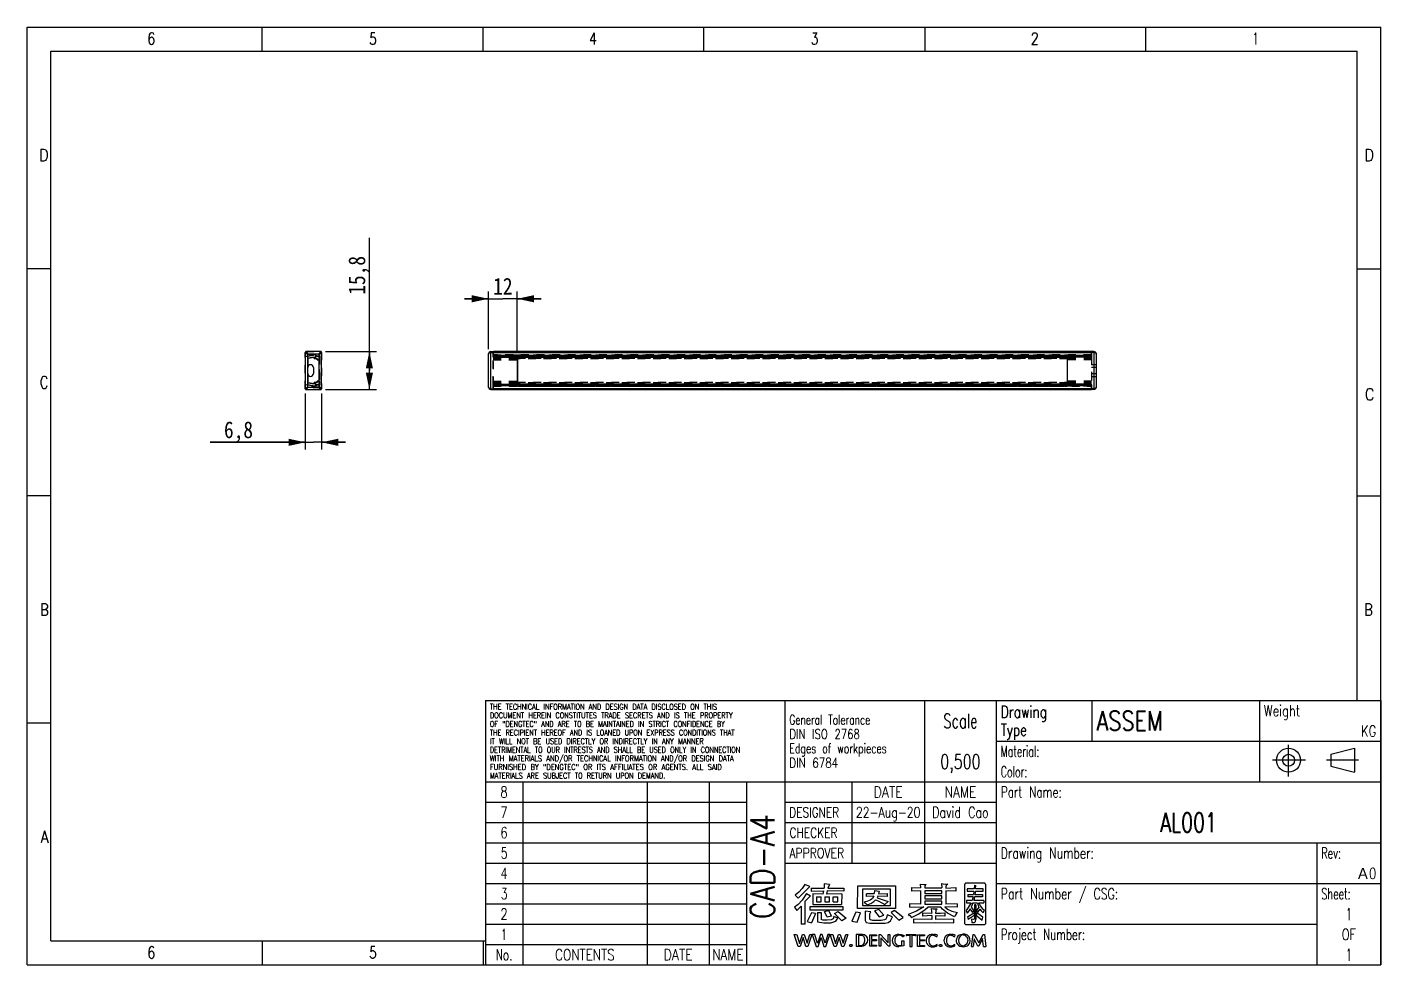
# Model space of a CAD drawing. Extents: x 14 to 580, y 14 to 406.
import ezdxf
from ezdxf.enums import TextEntityAlignment as Align

# ---------------------------------------------------------------- set-up
doc = ezdxf.new("R2010")
doc.units = 0
doc.header["$LTSCALE"] = 32.67
doc.linetypes.add('HIDDEN', pattern=[0.2, 0.1, -0.1])
doc.layers.get('0').update_dxf_attribs({"linetype": 'CONTINUOUS'})
for name, color, linetype in [('AL0014', 7, 'CONTINUOUS'), ('AL0019', 7, 'CONTINUOUS'), ('AL001_BASE2', 7, 'CONTINUOUS'), ('AL001_BASE3', 7, 'CONTINUOUS'), ('AL001_DIFFUSE2', 7, 'CONTINUOUS'), ('AL001_DIFFUSE3', 7, 'CONTINUOUS'), ('AL001_ENDCAP_02', 7, 'CONTINUOUS'), ('AL001_ENDCAP_03', 7, 'CONTINUOUS'), ('AL001_ENDCAP_12', 7, 'CONTINUOUS'), ('AL001_ENDCAP_13', 7, 'CONTINUOUS')]:
    doc.layers.add(name, color=color, linetype=linetype)
doc.styles.get("Standard").update_dxf_attribs({"font": 'SIMHEI.SHX', "width": 0.85})
doc.styles.add('TEXTSTYLE_2', font='TXT.TTF')
doc.styles.add('TEXTSTYLE_3', font='TXT.TTF')
doc.styles.add('TEXTSTYLE_4', font='TXT.TTF')
doc.styles.add('TEXTSTYLE_5', font='TXT.TTF')
doc.styles.add('TEXTSTYLE_6', font='TXT.TTF')
doc.styles.add('TEXTSTYLE_8', font='gdt', dxfattribs={"width": 0.55})
doc.dimstyles.get("Standard").update_dxf_attribs({"dimtxt": 2.5, "dimasz": 2.5, "dimexe": 1.25, "dimexo": 0.625, "dimtad": 1, "dimcen": 2.5, "dimazin": 3, "dimtfac": 1, "dimtmove": 0, "dimatfit": 3})

# ---------------------------------------------------------------- blocks, each defined once
blk = doc.blocks.new('SYMBOL_283_BL0', base_point=(374.78, 34.86))
at = {"layer": 'AL0019', "color": 7}
for p, q in [((336.31, 41.86), (341.3, 46.84)), ((338.1, 45.94), (336.66, 44.38)), ((339.1, 47.61), (338.1, 45.94)), ((341.3, 46.84), (339.1, 47.61)), ((341.74, 46.12), (341.74, 44.85)), ((341.74, 46.12), (347.17, 46.03)), ((347.18, 47.9), (347.17, 46.03)), ((349.45, 47.59), (347.18, 47.9)), ((349.45, 47.59), (348.82, 46.03)), ((348.82, 46.03), (355.48, 46.08)), ((355.48, 46.08), (355.48, 44.86)), ((361.23, 37.51), (361.28, 46.99)), ((361.28, 46.99), (377.01, 47.02)), ((363.25, 45.72), (363.25, 38.77)), ((374.99, 45.72), (363.25, 45.72)), ((374.99, 38.77), (374.99, 45.72)), ((377.01, 47.02), (377.01, 37.51)), ((383.7, 46.32), (387.54, 46.15)), ((383.7, 46.32), (383.7, 44.83)), ((387.31, 47.76), (387.54, 46.15)), ((387.31, 47.76), (388.91, 47.61)), ((388.91, 47.61), (389.85, 47.6)), ((389.3, 46.78), (389.29, 46.15)), ((389.29, 46.15), (396.42, 46.15)), ((389.43, 47.18), (389.3, 46.78)), ((389.85, 47.6), (389.43, 47.18)), ((396.28, 47.96), (396.42, 46.15)), ((396.28, 47.96), (396.98, 47.88)), ((396.98, 47.88), (398.08, 47.8)), ((398.08, 47.8), (398.94, 47.79)), ((398.27, 47.21), (398.13, 46.82)), ((398.13, 46.82), (398.13, 46.14)), ((398.13, 46.14), (402.28, 46.31)), ((398.94, 47.79), (398.27, 47.21)), ((402.28, 46.31), (402.28, 44.82)), ((405.9, 47.37), (405.9, 31.66)), ((414.04, 48.16), (406.7, 48.16)), ((409.97, 45.82), (407.08, 45.82)), ((407.08, 45.82), (407.08, 44.8)), ((410.08, 47.31), (409.97, 45.82)), ((410.08, 47.31), (410.67, 47.13)), ((410.56, 45.82), (410.67, 47.13)), ((413.66, 45.82), (410.56, 45.82)), ((413.66, 44.8), (413.66, 45.82)), ((414.83, 31.66), (414.83, 47.37)), ((336.66, 44.38), (335.05, 43.09)), ((335.05, 43.09), (336.31, 41.86)), ((337.99, 41.01), (336.32, 39.31)), ((339.82, 43.9), (337.99, 41.01)), ((339.33, 40.59), (341.52, 42.91)), ((339.33, 31.06), (339.33, 40.59)), ((339.82, 43.9), (341.52, 42.91)), ((341.75, 44.85), (347, 44.96)), ((342.45, 43.66), (342.43, 39.24)), ((346.68, 43.55), (342.45, 43.66)), ((344.01, 42.51), (344.01, 40.37)), ((344.03, 42.51), (346.02, 42.51)), ((344.03, 40.37), (346.02, 40.37)), ((346.02, 40.37), (346.02, 42.51)), ((347, 44.97), (346.68, 43.55)), ((347.46, 42.51), (347.46, 40.37)), ((347.46, 42.51), (349.44, 42.51)), ((347.46, 40.37), (349.44, 40.37)), ((348.49, 44.95), (348.16, 43.54)), ((354.56, 43.65), (348.16, 43.54)), ((355.48, 44.86), (348.49, 44.95)), ((349.44, 40.37), (349.44, 42.51)), ((350.92, 42.51), (350.92, 40.37)), ((350.95, 42.51), (352.93, 42.51)), ((350.95, 40.37), (352.93, 40.37)), ((352.93, 40.37), (352.93, 42.51)), ((354.56, 43.65), (354.54, 39.24)), ((365.13, 40.5), (363.92, 40.21)), ((363.92, 40.21), (364.7, 39.62)), ((364.74, 43.64), (364.74, 42.62)), ((368.01, 42.72), (364.88, 42.59)), ((364.9, 43.83), (368.17, 43.81)), ((366.52, 41.04), (365.13, 40.5)), ((365.2, 39.07), (366.76, 39.68)), ((367.44, 41.77), (366.52, 41.04)), ((366.76, 39.68), (368.05, 40.46)), ((368.01, 42.72), (367.44, 41.77)), ((368.05, 40.46), (368.76, 41.14)), ((368.26, 45.12), (368.17, 43.81)), ((368.26, 45.12), (370.24, 44.84)), ((368.76, 41.14), (369.77, 40.72)), ((369.64, 42.72), (369.37, 42.06)), ((369.37, 42.06), (373.94, 40.46)), ((373.57, 42.59), (369.64, 42.72)), ((369.77, 40.72), (371.35, 39.95)), ((370.24, 44.84), (369.9, 43.72)), ((369.9, 43.72), (373.57, 43.84)), ((371.35, 39.95), (372.6, 39.21)), ((372.6, 39.21), (373.94, 40.46)), ((373.57, 43.84), (373.57, 42.59)), ((387.55, 44.97), (383.7, 44.83)), ((387.55, 44.97), (387.55, 39.42)), ((396.42, 44.97), (389.29, 44.97)), ((389.29, 44.97), (389.29, 43.82)), ((389.29, 43.82), (396.42, 43.82)), ((396.42, 42.86), (389.29, 42.86)), ((389.29, 42.86), (389.29, 41.61)), ((389.29, 41.61), (396.42, 41.61)), ((396.42, 40.65), (389.29, 40.65)), ((389.29, 40.65), (389.29, 39.43)), ((396.42, 43.82), (396.42, 44.97)), ((396.42, 41.61), (396.42, 42.86)), ((396.42, 39.43), (396.42, 40.65)), ((402.28, 44.82), (398.13, 44.97)), ((398.13, 44.97), (398.13, 39.42)), ((408.71, 39.88), (406.66, 36.7)), ((409.05, 40.91), (406.79, 40.91)), ((406.79, 40.91), (406.79, 39.88)), ((406.79, 39.88), (408.71, 39.88)), ((407.08, 44.8), (409.86, 44.8)), ((407.34, 43.47), (409.67, 43.47)), ((407.34, 43.47), (407.34, 42.44)), ((409.48, 42.44), (407.34, 42.44)), ((409.43, 39.88), (408.67, 38.17)), ((409.48, 42.44), (409.05, 40.91)), ((409.43, 39.88), (411.28, 39.88)), ((409.86, 44.8), (409.67, 43.47)), ((410.11, 42.44), (409.74, 40.91)), ((413.96, 40.91), (409.74, 40.91)), ((413.41, 42.44), (410.11, 42.44)), ((410.45, 44.8), (410.28, 43.47)), ((410.28, 43.47), (413.41, 43.47)), ((410.45, 44.8), (413.66, 44.8)), ((411.28, 39.88), (411.93, 38.06)), ((411.89, 39.88), (412.55, 38.56)), ((411.89, 39.88), (413.96, 39.88)), ((413.41, 43.47), (413.41, 42.44)), ((413.96, 40.91), (413.96, 39.88)), ((336.32, 39.31), (334.83, 38.16)), ((334.83, 38.16), (335.82, 36.75)), ((335.82, 36.75), (337.61, 38.59)), ((337.61, 38.59), (337.61, 31.06)), ((341.99, 35.73), (340.09, 32.21)), ((355.15, 38.27), (341.18, 38.29)), ((341.18, 38.29), (341.18, 37.02)), ((341.18, 37.02), (355.15, 37.05)), ((343.55, 35.51), (341.99, 35.73)), ((343.55, 35.51), (342.01, 31.65)), ((342.43, 39.24), (354.54, 39.24)), ((344.41, 35.97), (346.02, 35.87)), ((344.41, 35.97), (344.41, 31.96)), ((346.02, 35.87), (346.02, 33.01)), ((347.34, 36.35), (349.11, 36.76)), ((348.47, 33.89), (347.34, 36.35)), ((350.32, 34.42), (348.47, 33.89)), ((349.11, 36.76), (350.32, 34.42)), ((351.23, 34.29), (351.02, 33.3)), ((352.98, 33.6), (351.23, 34.29)), ((351.61, 35.53), (353.06, 36.36)), ((354.64, 32.44), (351.61, 35.53)), ((353.06, 36.36), (356.39, 33.51)), ((355.15, 37.07), (355.15, 38.27)), ((360.48, 36.11), (358.82, 32.24)), ((362.45, 35.75), (360.48, 36.11)), ((361.07, 31.88), (362.44, 35.73)), ((377.01, 37.51), (361.23, 37.51)), ((363.25, 38.77), (374.99, 38.77)), ((364.35, 36.45), (364.37, 32.53)), ((366.7, 36.24), (364.35, 36.45)), ((364.7, 39.62), (365.2, 39.07)), ((366.3, 35.37), (366.7, 36.24)), ((366.36, 33.14), (366.3, 35.37)), ((370.11, 37.22), (368.29, 36.62)), ((368.29, 36.62), (370.3, 34.05)), ((372.18, 34.78), (370.11, 37.22)), ((370.3, 34.05), (372.18, 34.78)), ((373.52, 34.89), (373.28, 33.73)), ((375.75, 34.06), (373.55, 34.88)), ((374.92, 32.44), (375.75, 34.06)), ((376.68, 36.78), (375.21, 35.88)), ((375.21, 35.88), (378.4, 32.71)), ((380.23, 33.8), (376.68, 36.78)), ((385.77, 36.42), (382.3, 35.06)), ((382.3, 35.06), (383.01, 34.67)), ((387.55, 39.42), (382.87, 39.59)), ((382.87, 39.59), (382.87, 38.15)), ((382.87, 38.15), (388.89, 38.33)), ((383.01, 34.67), (383.78, 33.85)), ((383.79, 33.85), (386.79, 35.34)), ((388.89, 38.33), (385.77, 36.42)), ((386.79, 35.34), (389.51, 37.2)), ((388.3, 35.77), (392.18, 35.63)), ((388.3, 35.77), (388.3, 34.44)), ((392.18, 34.59), (388.3, 34.44)), ((389.29, 39.43), (396.42, 39.43)), ((389.51, 37.2), (390.52, 38.18)), ((396.03, 38.18), (390.52, 38.18)), ((392.01, 37.55), (392.16, 36.21)), ((392.01, 37.55), (392.76, 37.48)), ((392.16, 36.21), (392.18, 35.63)), ((392.18, 34.59), (392.18, 32.96)), ((392.76, 37.48), (393.86, 37.44)), ((393.86, 36.58), (393.85, 35.64)), ((393.85, 35.64), (395.91, 35.68)), ((397.68, 34.44), (393.85, 34.58)), ((393.85, 34.58), (393.85, 32.96)), ((393.86, 37.44), (394.51, 37.42)), ((393.98, 36.94), (393.86, 36.58)), ((394.51, 37.42), (393.98, 36.94)), ((395.91, 35.68), (397.68, 35.76)), ((396.68, 37.26), (396.03, 38.18)), ((398.85, 35.57), (396.68, 37.26)), ((397.62, 38.33), (398.85, 37.29)), ((402.9, 38.14), (397.62, 38.33)), ((397.68, 35.76), (397.68, 34.44)), ((402.9, 39.59), (398.13, 39.42)), ((398.85, 37.29), (400.6, 36.43)), ((401.74, 34.12), (398.85, 35.57)), ((400.6, 36.43), (402.93, 35.85)), ((401.95, 34.7), (401.74, 34.12)), ((402.4, 35.36), (401.95, 34.7)), ((402.93, 35.85), (402.4, 35.36)), ((402.9, 39.59), (402.9, 38.14)), ((406.66, 36.7), (407, 35.61)), ((408.27, 37.39), (407, 35.61)), ((407.22, 34.16), (409.81, 35.76)), ((407.22, 34.16), (407.4, 33.02)), ((409.94, 34.7), (407.4, 33.02)), ((409.33, 35.87), (408.27, 37.39)), ((408.67, 38.17), (409.68, 36.85)), ((409.68, 36.85), (409.33, 35.87)), ((409.81, 35.76), (409.94, 34.7)), ((410.71, 39.08), (410.14, 39.08)), ((410.14, 39.08), (410.14, 33.81)), ((410.71, 39.08), (410.71, 33.14)), ((411.05, 35.78), (410.82, 34.8)), ((410.82, 34.8), (413.29, 32.77)), ((411.93, 38.06), (410.98, 36.93)), ((410.98, 36.93), (411.29, 35.98)), ((413.56, 33.97), (411.05, 35.78)), ((412.37, 37.32), (411.29, 35.98)), ((412.37, 37.32), (412.93, 36.56)), ((412.55, 38.56), (413.32, 37.62)), ((412.93, 36.56), (413.72, 35.74)), ((413.29, 32.77), (413.56, 33.97)), ((413.32, 37.62), (414.08, 37.01)), ((414.08, 37.01), (413.72, 35.74)), ((339.33, 31.06), (337.61, 31.06)), ((340.13, 32.2), (342.01, 31.65)), ((344.41, 31.96), (347.11, 31.54)), ((346.71, 32.76), (346.02, 33.01)), ((348.47, 32.69), (346.71, 32.76)), ((347.11, 31.54), (350.01, 31.58)), ((350.22, 32.79), (348.47, 32.69)), ((350.01, 31.58), (352.16, 32.24)), ((351.02, 33.3), (350.22, 32.79)), ((352.16, 32.24), (352.98, 33.6)), ((356.39, 33.51), (354.64, 32.44)), ((358.82, 32.24), (361.07, 31.88)), ((364.37, 32.53), (364.79, 31.79)), ((364.79, 31.79), (366.33, 31.38)), ((366.33, 31.38), (372.76, 31.4)), ((366.67, 32.78), (366.36, 33.14)), ((367.54, 32.62), (366.67, 32.78)), ((371.08, 32.61), (367.54, 32.62)), ((372.45, 32.8), (371.08, 32.61)), ((373.01, 33.17), (372.45, 32.8)), ((372.76, 31.4), (373.98, 31.68)), ((373.28, 33.73), (373.01, 33.17)), ((373.98, 31.68), (374.92, 32.44)), ((378.4, 32.71), (380.29, 33.83)), ((392.18, 32.96), (384.64, 33.11)), ((384.64, 33.11), (384.64, 31.65)), ((384.64, 31.65), (393.7, 31.79)), ((393.7, 31.79), (401.46, 31.65)), ((401.46, 33.11), (393.85, 32.96)), ((401.46, 31.65), (401.46, 33.11)), ((406.7, 30.86), (414.04, 30.86)), ((409.73, 32.95), (408.83, 33.07)), ((408.83, 33.07), (408.92, 31.75)), ((408.92, 31.75), (410.04, 31.72)), ((409.96, 33.06), (409.73, 32.95)), ((410.09, 33.3), (409.96, 33.06)), ((410.04, 31.72), (410.47, 32.16)), ((410.14, 33.81), (410.09, 33.3)), ((410.47, 32.16), (410.71, 33.14)), ((334.73, 26.7), (335.61, 26.69)), ((336.32, 21.74), (334.73, 26.7)), ((335.76, 26.69), (336.88, 22.98)), ((336.88, 22.98), (338.14, 26.7)), ((338.41, 25.4), (337.18, 21.74)), ((338.14, 26.7), (338.89, 26.69)), ((339.57, 21.74), (338.41, 25.4)), ((338.89, 26.69), (340.11, 23.03)), ((340.11, 23.03), (341.29, 26.7)), ((342.08, 26.69), (340.37, 21.74)), ((341.29, 26.7), (342.08, 26.69)), ((342.26, 26.7), (343.85, 21.74)), ((343.28, 26.69), (342.26, 26.7)), ((344.41, 22.98), (343.28, 26.69)), ((345.67, 26.69), (344.41, 22.98)), ((344.71, 21.74), (345.93, 25.4)), ((346.42, 26.69), (345.67, 26.69)), ((345.93, 25.4), (347.1, 21.74)), ((347.64, 23.03), (346.42, 26.69)), ((348.81, 26.7), (347.64, 23.03)), ((347.9, 21.74), (349.61, 26.69)), ((349.61, 26.69), (348.81, 26.7)), ((349.78, 26.7), (350.81, 26.69)), ((351.38, 21.74), (349.78, 26.7)), ((350.81, 26.69), (351.93, 22.98)), ((351.93, 22.98), (353.2, 26.7)), ((353.46, 25.4), (352.24, 21.74)), ((353.2, 26.7), (353.95, 26.69)), ((354.63, 21.74), (353.46, 25.4)), ((353.95, 26.69), (355.17, 23.03)), ((355.17, 23.03), (356.34, 26.7)), ((357.14, 26.69), (355.43, 21.74)), ((356.34, 26.7), (357.14, 26.69)), ((363.33, 26.7), (360.62, 26.69)), ((360.62, 26.69), (360.62, 21.81)), ((361.57, 26.34), (361.57, 22.14)), ((362.5, 26.33), (361.57, 26.33)), ((363.41, 26.19), (362.5, 26.33)), ((364.1, 26.54), (363.33, 26.7)), ((363.85, 25.89), (363.41, 26.19)), ((363.72, 22.54), (364.15, 23.29)), ((364.11, 25.32), (363.85, 25.89)), ((364.86, 25.99), (364.1, 26.54)), ((364.26, 24.62), (364.11, 25.32)), ((364.15, 23.29), (364.28, 24.25)), ((364.28, 24.25), (364.26, 24.62)), ((364.51, 22.4), (365.16, 23.39)), ((364.86, 25.99), (365.22, 25.26)), ((365.34, 24.42), (365.16, 23.39)), ((365.22, 25.26), (365.34, 24.42)), ((366.35, 26.63), (369.18, 26.63)), ((366.35, 21.81), (366.35, 26.63)), ((369.18, 26.17), (367.07, 26.17)), ((367.07, 26.17), (367.07, 24.58)), ((367.07, 24.58), (369.18, 24.58)), ((369.18, 24.13), (367.07, 24.13)), ((367.07, 24.13), (367.07, 22.24)), ((369.18, 26.63), (369.18, 26.17)), ((369.18, 24.58), (369.18, 24.13)), ((370.23, 21.81), (370.23, 26.69)), ((370.23, 26.69), (370.85, 26.69)), ((370.85, 26.69), (373.95, 23.28)), ((374.12, 21.81), (370.95, 25.32)), ((370.95, 25.32), (370.95, 21.81)), ((373.95, 23.28), (373.95, 26.69)), ((373.95, 26.69), (374.67, 26.69)), ((374.67, 26.69), (374.67, 21.81)), ((375.81, 24.84), (375.73, 24.14)), ((375.73, 24.14), (376.01, 22.92)), ((376.28, 25.85), (375.81, 24.84)), ((376.01, 22.92), (376.69, 22.14)), ((377.11, 26.48), (376.28, 25.85)), ((376.76, 24.7), (376.73, 24.22)), ((376.73, 24.22), (376.82, 23.5)), ((376.89, 25.2), (376.76, 24.7)), ((376.82, 23.5), (377.04, 22.96)), ((377.17, 25.7), (376.89, 25.2)), ((377.04, 22.96), (377.46, 22.43)), ((377.82, 26.7), (377.11, 26.48)), ((377.7, 26.15), (377.17, 25.7)), ((378.5, 26.43), (377.7, 26.15)), ((378.38, 26.78), (377.82, 26.7)), ((378.38, 26.78), (379.47, 26.73)), ((379.12, 26.37), (378.5, 26.43)), ((380.14, 25.75), (379.12, 26.37)), ((379.47, 26.73), (380.62, 26.34)), ((379.67, 22.24), (379.67, 24.08)), ((379.67, 24.08), (380.56, 24.08)), ((380.39, 25.75), (380.14, 25.75)), ((380.62, 26.34), (380.39, 25.75)), ((380.56, 24.08), (380.55, 22.02)), ((381.46, 26.74), (385.56, 26.75)), ((381.46, 26.74), (381.46, 26.23)), ((381.46, 26.23), (381.75, 26.23)), ((381.75, 26.23), (383.05, 26.39)), ((383.05, 26.39), (383.05, 21.74)), ((383.97, 21.74), (383.97, 26.39)), ((383.97, 26.39), (385.27, 26.23)), ((385.27, 26.23), (385.56, 26.23)), ((385.56, 26.75), (385.55, 26.26)), ((386.31, 26.56), (389.14, 26.56)), ((386.31, 21.74), (386.31, 26.56)), ((389.14, 26.1), (387.03, 26.1)), ((387.03, 26.1), (387.03, 24.51)), ((387.03, 24.51), (389.14, 24.51)), ((389.14, 24.06), (387.03, 24.06)), ((387.03, 24.06), (387.03, 22.17)), ((389.14, 26.56), (389.14, 26.1)), ((389.14, 24.51), (389.14, 24.06)), ((389.9, 24.19), (389.9, 24.18)), ((390.93, 24.18), (390.93, 24.27)), ((392.87, 26.75), (392.58, 26.74)), ((392.72, 26.44), (392.76, 26.44)), ((392.76, 26.44), (392.84, 26.43)), ((392.84, 26.43), (392.92, 26.42)), ((392.92, 26.42), (393.22, 26.35)), ((393.47, 26.71), (393.16, 26.73)), ((393.77, 26.68), (393.47, 26.71)), ((393.79, 26.06), (394.06, 25.84)), ((394.06, 25.84), (394.41, 25.84)), ((394.41, 25.84), (394.58, 26.4)), ((397.32, 24.19), (397.32, 24.18)), ((398.35, 24.18), (398.35, 24.27)), ((400.29, 26.75), (400, 26.74)), ((400.14, 26.44), (400.18, 26.44)), ((400.18, 26.44), (400.26, 26.43)), ((400.26, 26.43), (400.34, 26.42)), ((400.34, 26.42), (400.64, 26.35)), ((400.89, 26.71), (400.57, 26.73)), ((401.19, 26.68), (400.89, 26.71)), ((401.21, 26.06), (401.48, 25.84)), ((401.48, 25.84), (401.83, 25.84)), ((401.83, 25.84), (402, 26.4)), ((402.55, 24.94), (402.45, 24.18)), ((402.45, 24.18), (402.48, 23.72)), ((402.48, 23.72), (402.6, 23.22)), ((402.94, 25.75), (402.55, 24.94)), ((402.6, 23.22), (403.05, 22.48)), ((402.98, 25.79), (403.58, 26.41)), ((403.48, 24.23), (403.72, 25.22)), ((403.63, 23.24), (403.48, 24.23)), ((403.58, 26.41), (404.35, 26.75)), ((403.63, 23.24), (403.8, 22.85)), ((403.72, 25.22), (404.22, 26.05)), ((404.33, 22.26), (403.8, 22.85)), ((404.72, 26.42), (404.22, 26.05)), ((404.35, 26.75), (405.13, 26.86)), ((405.33, 26.56), (404.72, 26.42)), ((406.11, 26.81), (405.13, 26.86)), ((405.33, 26.56), (406.1, 26.37)), ((406.86, 22.85), (406.05, 22.08)), ((406.52, 26.09), (406.1, 26.37)), ((407.13, 26.49), (406.11, 26.81)), ((406.91, 25.62), (406.52, 26.09)), ((407.04, 23.24), (406.86, 22.85)), ((406.91, 25.62), (407.1, 25.21)), ((407.24, 24.23), (407.04, 23.24)), ((407.1, 25.21), (407.22, 24.73)), ((407.13, 26.49), (407.6, 26.06)), ((407.22, 24.73), (407.24, 24.23)), ((407.44, 22.3), (408.08, 23.15)), ((407.6, 26.06), (407.88, 25.69)), ((408.18, 24.96), (407.88, 25.69)), ((408.08, 23.15), (408.27, 24.08)), ((408.27, 24.08), (408.18, 24.96)), ((408.78, 21.74), (409.47, 26.75)), ((409.47, 26.75), (409.98, 26.75)), ((409.88, 24.96), (409.59, 21.74)), ((411.46, 21.85), (409.88, 24.96)), ((409.98, 26.75), (411.84, 23.21)), ((411.84, 23.21), (413.74, 26.75)), ((413.5, 25.02), (411.87, 21.85)), ((413.8, 21.74), (413.5, 25.02)), ((413.74, 26.75), (414.26, 26.75)), ((414.26, 26.75), (414.83, 21.74)), ((337.18, 21.74), (336.32, 21.74)), ((340.37, 21.74), (339.57, 21.74)), ((343.85, 21.74), (344.71, 21.74)), ((347.1, 21.74), (347.9, 21.74)), ((352.24, 21.74), (351.38, 21.74)), ((355.43, 21.74), (354.63, 21.74)), ((357.83, 22.06), (357.91, 22.39)), ((357.98, 21.77), (357.83, 22.06)), ((357.91, 22.39), (358.26, 22.58)), ((358.26, 21.68), (357.98, 21.77)), ((358.26, 22.58), (358.59, 22.59)), ((358.73, 21.71), (358.26, 21.68)), ((358.59, 22.59), (358.89, 22.44)), ((358.98, 21.92), (358.73, 21.71)), ((358.89, 22.44), (359.02, 22.21)), ((359.02, 22.21), (358.98, 21.92)), ((360.62, 21.81), (362.96, 21.81)), ((361.57, 22.14), (362.34, 22.14)), ((362.34, 22.14), (363.12, 22.21)), ((363.02, 21.81), (363.67, 21.91)), ((363.12, 22.21), (363.72, 22.54)), ((363.67, 21.91), (364.51, 22.4)), ((369.18, 21.81), (366.35, 21.81)), ((367.07, 22.24), (369.18, 22.24)), ((369.18, 22.24), (369.18, 21.81)), ((370.95, 21.81), (370.23, 21.81)), ((374.67, 21.81), (374.12, 21.81)), ((376.69, 22.14), (377.66, 21.75)), ((378.08, 22.07), (377.46, 22.43)), ((377.66, 21.75), (378.45, 21.7)), ((378.66, 21.96), (378.08, 22.07)), ((379.6, 21.79), (378.45, 21.7)), ((379.19, 22.03), (378.66, 21.96)), ((379.19, 22.03), (379.67, 22.24)), ((380.55, 22.02), (379.6, 21.79)), ((383.05, 21.74), (383.97, 21.74)), ((389.14, 21.74), (386.31, 21.74)), ((387.03, 22.17), (389.14, 22.17)), ((389.14, 22.17), (389.14, 21.74)), ((392.5, 21.56), (392.79, 21.56)), ((392.79, 21.56), (392.99, 21.57)), ((392.99, 21.57), (393.19, 21.59)), ((393.19, 21.59), (393.39, 21.63)), ((393.39, 21.63), (393.6, 21.67)), ((393.6, 21.67), (393.65, 21.69)), ((393.65, 21.69), (393.71, 21.7)), ((393.71, 21.7), (394.01, 21.8)), ((394.01, 21.8), (394.11, 21.85)), ((394.11, 21.85), (394.21, 21.9)), ((394.47, 22.47), (394.18, 22.46)), ((394.21, 21.9), (394.31, 21.96)), ((394.31, 21.96), (394.41, 22.02)), ((394.41, 22.02), (394.47, 22.47)), ((395.28, 21.98), (395.31, 22.3)), ((395.41, 21.77), (395.28, 21.98)), ((395.31, 22.3), (395.47, 22.51)), ((395.7, 21.68), (395.41, 21.77)), ((395.47, 22.51), (395.7, 22.58)), ((395.7, 22.58), (396.02, 22.59)), ((396.01, 21.68), (395.7, 21.68)), ((396.16, 21.71), (396.01, 21.68)), ((396.02, 22.59), (396.26, 22.5)), ((396.36, 21.85), (396.16, 21.71)), ((396.26, 22.5), (396.43, 22.3)), ((396.46, 22.12), (396.36, 21.85)), ((396.43, 22.3), (396.46, 22.12)), ((399.92, 21.56), (400.21, 21.56)), ((400.21, 21.56), (400.41, 21.57)), ((400.41, 21.57), (400.61, 21.59)), ((400.61, 21.59), (400.81, 21.63)), ((400.81, 21.63), (401.02, 21.67)), ((401.02, 21.67), (401.07, 21.69)), ((401.07, 21.69), (401.13, 21.7)), ((401.13, 21.7), (401.43, 21.8)), ((401.43, 21.8), (401.53, 21.85)), ((401.53, 21.85), (401.63, 21.9)), ((401.88, 22.47), (401.6, 22.46)), ((401.63, 21.9), (401.73, 21.96)), ((401.73, 21.96), (401.83, 22.02)), ((401.83, 22.02), (401.88, 22.47)), ((403.05, 22.48), (403.35, 22.22)), ((403.35, 22.22), (404.02, 21.83)), ((404.02, 21.83), (404.85, 21.63)), ((405.37, 21.9), (404.33, 22.26)), ((404.85, 21.63), (405.56, 21.62)), ((406.05, 22.08), (405.37, 21.9)), ((405.56, 21.62), (406.54, 21.79)), ((406.54, 21.79), (407.01, 22.01)), ((407.01, 22.01), (407.44, 22.3)), ((408.78, 21.74), (409.59, 21.74)), ((411.87, 21.85), (411.46, 21.85)), ((413.8, 21.74), (414.83, 21.74))]:
    blk.add_line(p, q, dxfattribs=at)
for centre, radius, start, end in [((406.7, 47.37), 0.799, 90, 180), ((414.04, 47.37), 0.799, 0, 90), ((406.7, 31.66), 0.799, 180, 270), ((414.04, 31.66), 0.799, 270, 360), ((392.4, 24.21), 2.5, 158.0467, 180.3952), ((392.82, 24.13), 2.93, 179.1046, 200.8922), ((392.6, 24.1), 2.73, 136.7287, 157.5392), ((392.36, 24.05), 2.46, 202.8963, 250.0701), ((392.3, 24.39), 2.32, 111.1471, 136.841), ((393.49, 24.31), 2.56, 160.119, 180.9693), ((394.42, 24.2), 3.49, 180.1894, 197.9684), ((392.9, 24.5), 1.94, 135.1351, 159.4747), ((392.58, 23.6), 1.55, 197.9155, 229.0523), ((392.53, 23.7), 3.04, 89.1542, 110.4525), ((392.91, 24.52), 1.94, 95.5685, 135.5687), ((392.97, 27.43), 0.691, 260.9564, 273.018), ((393.12, 27.48), 0.75, 261.6919, 272.7717), ((392.58, 24.37), 2.07, 63.4314, 72.1964), ((392.57, 24.35), 2.09, 54.3712, 63.3981), ((393.37, 24.06), 2.65, 68.5873, 81.3424), ((393.69, 24.97), 1.68, 58.0891, 67.5455), ((399.82, 24.21), 2.5, 158.0467, 180.3952), ((400.24, 24.13), 2.93, 179.1046, 200.8922), ((400.02, 24.1), 2.73, 136.7287, 157.5392), ((399.78, 24.05), 2.46, 202.8963, 250.0701), ((399.72, 24.39), 2.32, 111.1471, 136.841), ((400.91, 24.31), 2.56, 160.119, 180.9693), ((401.84, 24.2), 3.49, 180.1894, 197.9684), ((400.32, 24.5), 1.94, 135.1351, 159.4747), ((400, 23.6), 1.55, 197.9155, 229.0523), ((399.95, 23.7), 3.04, 89.1542, 110.4525), ((400.33, 24.52), 1.94, 95.5685, 135.5687), ((400.39, 27.43), 0.691, 260.9564, 273.018), ((400.54, 27.48), 0.75, 261.6919, 272.7717), ((400, 24.37), 2.08, 54.329, 72.1869), ((400.79, 24.06), 2.65, 68.5873, 81.3424), ((401.11, 24.97), 1.68, 58.0891, 67.5455), ((392.48, 24.41), 2.85, 250.2982, 270.5014), ((393.02, 24.11), 2.23, 229.1447, 246.9842), ((392.91, 23.89), 1.98, 247.3414, 266.3689), ((392.59, 24.53), 2.63, 274.3561, 282.4978), ((392.67, 24.17), 2.26, 282.3564, 291.9904), ((392.67, 24.31), 2.39, 290.9261, 300.3826), ((392.8, 24.1), 2.14, 300.1226, 310.0864), ((399.9, 24.41), 2.85, 250.2982, 270.5014), ((400.44, 24.11), 2.23, 229.1447, 246.9842), ((400.33, 23.89), 1.98, 247.3414, 266.3689), ((400.01, 24.53), 2.63, 274.3561, 282.4978), ((400.09, 24.17), 2.26, 282.3564, 291.9904), ((400.08, 24.31), 2.39, 290.9261, 300.3826), ((400.22, 24.1), 2.14, 300.1226, 310.0864)]:
    blk.add_arc(centre, radius, start, end, dxfattribs=at)
blk = doc.blocks.new('_FILLED')
at = {"color": 0, "linetype": 'BYBLOCK'}
blk.add_solid([(0, 0), (-1, 0.214), (-1, -0.214)], dxfattribs=at)
blk = doc.blocks.new('*D0')
at = {"layer": 'AL0014', "color": 3}
for p, q in [((130.31, 252.84), (130.31, 229.44)), ((137.11, 252.84), (137.11, 229.44)), ((130.31, 232.44), (90.61, 232.44)), ((90.61, 232.44), (133.71, 232.44)), ((147.11, 232.44), (133.71, 232.44)), ((137.11, 232.44), (147.11, 232.44))]:
    blk.add_line(p, q, dxfattribs=at)
at = {"layer": 'AL0014', "color": 3, "xscale": 7, "yscale": 7, "zscale": 7}
blk.add_blockref('_FILLED', (130.31, 232.44), dxfattribs=at)
at = {"layer": 'AL0014', "color": 3, "xscale": 7, "yscale": 7, "zscale": 7, "rotation": 180}
blk.add_blockref('_FILLED', (137.11, 232.44), dxfattribs=at)
at = {"layer": 'AL0014', "color": 3, "width": 0.85}
blk.add_text('6,8', height=7, dxfattribs=at).set_placement((108.46, 234.19), align=Align.RIGHT)
blk = doc.blocks.new('*D1')
at = {"layer": 'AL0014', "color": 3}
for p, q in [((157.11, 262.44), (157.11, 317.94)), ((138.81, 270.34), (160.11, 270.34)), ((157.11, 270.34), (157.11, 262.44)), ((157.11, 254.54), (157.11, 262.44)), ((138.81, 254.54), (160.11, 254.54))]:
    blk.add_line(p, q, dxfattribs=at)
at = {"layer": 'AL0014', "color": 3, "xscale": 7, "yscale": 7, "zscale": 7}
for p, rotation in [((157.11, 270.34), 90), ((157.11, 254.54), 270)]:
    blk.add_blockref('_FILLED', p, dxfattribs=dict(at, rotation=rotation))
at = {"layer": 'AL0014', "color": 3, "width": 0.85}
blk.add_text('15,8', height=7, rotation=90, dxfattribs=at).set_placement((155.36, 294.14))
blk = doc.blocks.new('*D2')
at = {"layer": 'AL0014', "color": 3}
for p, q in [((206.91, 271.34), (206.91, 295.44)), ((218.91, 270.1), (218.91, 295.44)), ((206.91, 292.44), (196.91, 292.44)), ((196.91, 292.44), (212.91, 292.44)), ((228.91, 292.44), (212.91, 292.44)), ((218.91, 292.44), (228.91, 292.44))]:
    blk.add_line(p, q, dxfattribs=at)
at = {"layer": 'AL0014', "color": 3, "xscale": 7, "yscale": 7, "zscale": 7}
blk.add_blockref('_FILLED', (206.91, 292.44), dxfattribs=at)
at = {"layer": 'AL0014', "color": 3, "xscale": 7, "yscale": 7, "zscale": 7, "rotation": 180}
blk.add_blockref('_FILLED', (218.91, 292.44), dxfattribs=at)
at = {"layer": 'AL0014', "color": 3, "width": 0.85}
blk.add_text('12', height=7, dxfattribs=at).set_placement((212.91, 294.19), align=Align.CENTER)

msp = doc.modelspace()

# ---------------------------------------------------------------- linework, layer by layer
at = {"layer": 'AL0019', "color": 7}
for p, q in [((14, 14), (14, 406)), ((14, 406), (580, 406)), ((112.333, 396), (112.333, 406)), ((204.667, 396), (204.667, 406)), ((297, 396), (297, 406)), ((389.333, 406), (389.333, 396)), ((481.667, 396), (481.667, 406)), ((580, 14), (580, 406)), ((24, 24), (24, 396)), ((24, 396), (570, 396)), ((570, 124.5), (570, 396)), ((24, 305), (14, 305)), ((570, 305), (580, 305)), ((24, 210), (14, 210)), ((570, 210), (580, 210)), ((24, 115), (14, 115)), ((24, 24), (205.6, 24)), ((112.333, 24), (112.333, 14)), ((204.667, 24), (204.667, 14)), ((14, 14), (580, 14))]:
    msp.add_line(p, q, dxfattribs=at)
at = {"layer": 'AL0019', "color": 3}
for p, q in [((205.6, 124.5), (580, 124.5)), ((205.6, 124.5), (205.6, 14)), ((330.8, 124.5), (330.8, 14)), ((389.2, 124.5), (389.2, 56.5)), ((419.2, 124.5), (419.2, 14)), ((459.2, 124.5), (459.2, 107.5)), ((529.2, 124.5), (529.2, 90.5)), ((580, 124.5), (580, 14)), ((419.2, 107.5), (580, 107.5)), ((541.43, 92.825), (541.399, 105.961)), ((558.993, 102.122), (568.993, 104.622)), ((558.993, 102.122), (558.993, 97.122)), ((568.993, 104.622), (568.993, 94.622)), ((548.433, 99.553), (534.728, 99.553)), ((570.604, 99.553), (557.302, 99.553)), ((558.993, 97.122), (568.993, 94.622)), ((205.6, 90.5), (580, 90.5)), ((221.2, 90.5), (221.2, 14)), ((273.2, 90.5), (273.2, 14)), ((299.2, 90.5), (299.2, 14)), ((314.8, 90.5), (314.8, 14)), ((358.8, 90.5), (358.8, 56.5)), ((205.6, 82), (314.8, 82)), ((330.8, 82), (419.2, 82)), ((205.6, 73.5), (314.8, 73.5)), ((330.8, 73.5), (419.2, 73.5)), ((205.6, 65), (314.8, 65)), ((330.8, 65), (580, 65)), ((553.2, 65), (553.2, 14)), ((205.6, 56.5), (314.8, 56.5)), ((330.8, 56.5), (419.2, 56.5)), ((205.6, 48), (314.8, 48)), ((419.2, 48), (580, 48)), ((205.6, 39.5), (314.8, 39.5)), ((205.6, 31), (314.8, 31)), ((419.2, 31), (553.2, 31)), ((205.6, 22.5), (314.8, 22.5)), ((205.6, 14), (580, 14))]:
    msp.add_line(p, q, dxfattribs=at)
for radius in [5, 2.5]:
    msp.add_circle((541.387, 99.553), radius, dxfattribs=at)
at = {"layer": 'AL001_BASE2', "color": 7}
for p, q in [((219.056, 268.42), (219.056, 256.467)), ((448.856, 268.294), (219.056, 268.294)), ((219.056, 268.096), (448.856, 268.096)), ((448.856, 268.42), (448.856, 256.467)), ((448.856, 256.791), (219.056, 256.791)), ((219.056, 256.594), (448.856, 256.594))]:
    msp.add_line(p, q, dxfattribs=at)
at = {"layer": 'AL001_BASE3', "color": 8, "linetype": 'HIDDEN'}
for p, q in [((130.307, 268.096), (130.307, 256.791)), ((134.487, 268.942), (130.475, 268.294)), ((131.307, 267.288), (131.307, 257.6)), ((131.549, 267.582), (134.615, 268.188)), ((134.774, 268.416), (134.716, 268.776)), ((219.056, 268.42), (219.056, 268.944)), ((219.056, 268.944), (448.856, 268.944)), ((219.056, 268.942), (448.856, 268.942)), ((448.856, 268.776), (219.056, 268.776)), ((219.056, 268.416), (448.856, 268.416)), ((448.856, 268.188), (219.056, 268.188)), ((219.056, 267.582), (448.856, 267.582)), ((448.856, 267.288), (219.056, 267.288)), ((448.856, 268.944), (448.856, 268.42)), ((130.475, 256.594), (134.487, 255.946)), ((134.615, 256.7), (131.549, 257.306)), ((134.716, 256.111), (134.774, 256.472)), ((219.056, 257.6), (448.856, 257.6)), ((448.856, 257.306), (219.056, 257.306)), ((219.056, 256.7), (448.856, 256.7)), ((448.856, 256.472), (219.056, 256.472)), ((219.056, 256.467), (219.056, 255.944)), ((219.056, 256.111), (448.856, 256.111)), ((448.856, 255.946), (219.056, 255.946)), ((219.056, 255.943), (448.856, 255.943)), ((448.856, 256.467), (448.856, 255.944))]:
    msp.add_line(p, q, dxfattribs=at)
for centre, radius, start, end in [((130.507, 268.096), 0.2, 99.17956, 180), ((131.607, 267.288), 0.3, 101.17956, 180), ((134.518, 268.744), 0.2, 9.17956, 99.17956), ((134.577, 268.384), 0.2, 281.17956, 9.17956), ((130.507, 256.791), 0.2, 180, 260.82044), ((131.607, 257.6), 0.3, 180, 258.82044), ((134.518, 256.143), 0.2, 260.82044, 350.82044), ((134.577, 256.503), 0.2, 350.82044, 78.82044)]:
    msp.add_arc(centre, radius, start, end, dxfattribs=at)
at = {"layer": 'AL001_DIFFUSE2', "color": 7}
for p, q in [((208.956, 268.421), (208.956, 270.344)), ((458.956, 270.344), (208.956, 270.344)), ((208.956, 270.044), (458.956, 270.044)), ((458.956, 268.72), (208.956, 268.72)), ((208.956, 268.42), (458.956, 268.42)), ((218.906, 268.209), (219.056, 268.209)), ((448.856, 268.209), (449.006, 268.209)), ((458.956, 270.344), (458.956, 268.421)), ((208.956, 254.544), (208.956, 256.467)), ((458.956, 256.467), (208.956, 256.467)), ((208.956, 256.167), (458.956, 256.167)), ((458.956, 254.844), (208.956, 254.844)), ((219.056, 256.679), (218.906, 256.679)), ((449.006, 256.679), (448.856, 256.679)), ((458.956, 256.467), (458.956, 254.544)), ((208.956, 254.544), (458.956, 254.544))]:
    msp.add_line(p, q, dxfattribs=at)
at = {"layer": 'AL001_DIFFUSE3', "color": 8, "linetype": 'HIDDEN'}
for p, q in [((130.307, 270.044), (130.307, 268.72)), ((136.807, 270.344), (130.607, 270.344)), ((130.655, 268.424), (134.471, 269.041)), ((134.816, 268.787), (134.833, 268.677)), ((135.031, 268.509), (135.96, 268.509)), ((136.26, 268.209), (136.26, 256.679)), ((137.107, 254.844), (137.107, 270.044)), ((458.956, 269.044), (208.956, 269.044)), ((458.956, 269.041), (208.956, 269.041)), ((208.956, 268.792), (458.956, 268.792)), ((458.956, 268.677), (208.956, 268.677)), ((458.956, 268.509), (208.956, 268.509)), ((208.956, 268.424), (458.956, 268.424)), ((208.956, 256.467), (208.956, 268.421)), ((208.956, 268.209), (218.906, 268.209)), ((219.056, 268.209), (448.856, 268.209)), ((449.006, 268.209), (458.956, 268.209)), ((458.956, 268.421), (458.956, 256.467)), ((130.307, 256.167), (130.307, 254.844)), ((134.471, 255.847), (130.655, 256.464)), ((134.833, 256.211), (134.815, 256.095)), ((135.96, 256.379), (135.031, 256.379)), ((218.906, 256.679), (208.956, 256.679)), ((458.956, 256.464), (208.956, 256.464)), ((458.956, 256.379), (208.956, 256.379)), ((208.956, 256.211), (458.956, 256.211)), ((458.956, 256.095), (208.956, 256.095)), ((208.956, 255.847), (458.956, 255.847)), ((208.956, 255.843), (458.956, 255.843)), ((448.856, 256.679), (219.056, 256.679)), ((458.956, 256.679), (449.006, 256.679)), ((130.607, 254.544), (136.807, 254.544))]:
    msp.add_line(p, q, dxfattribs=at)
for centre, radius, start, end in [((130.607, 270.044), 0.3, 90, 180), ((130.607, 268.72), 0.3, 180, 279.17956), ((134.518, 268.744), 0.3, 9.17956, 99.17956), ((135.031, 268.709), 0.2, 189.17956, 270), ((135.96, 268.209), 0.3, 0, 90), ((136.807, 270.044), 0.3, 0, 90), ((130.607, 256.167), 0.3, 80.82044, 180), ((130.607, 254.844), 0.3, 180, 270), ((134.518, 256.143), 0.3, 260.82044, 350.82044), ((135.031, 256.179), 0.2, 90, 170.82044), ((135.96, 256.679), 0.3, 270, 360), ((136.807, 254.844), 0.3, 270, 360)]:
    msp.add_arc(centre, radius, start, end, dxfattribs=at)
at = {"layer": 'AL001_ENDCAP_02', "color": 7}
for p, q in [((206.906, 255.544), (206.906, 269.344)), ((207.906, 254.544), (207.906, 270.344)), ((207.906, 270.344), (208.906, 270.344)), ((207.906, 270.044), (208.906, 270.044)), ((208.906, 268.096), (208.906, 270.344)), ((208.906, 268.944), (208.956, 268.944)), ((208.906, 268.942), (208.956, 268.942)), ((208.906, 268.294), (218.906, 268.294)), ((208.906, 268.096), (218.906, 268.096)), ((218.906, 268.42), (218.906, 256.467)), ((207.906, 254.844), (208.906, 254.844)), ((208.906, 254.544), (208.906, 256.791)), ((208.906, 256.791), (218.906, 256.791)), ((208.906, 256.594), (218.906, 256.594)), ((208.906, 255.946), (208.956, 255.946)), ((208.906, 255.943), (208.956, 255.943)), ((207.906, 254.544), (208.906, 254.544))]:
    msp.add_line(p, q, dxfattribs=at)
for points in [[(206.906, 269.344), (206.908, 269.391), (206.915, 269.439), (206.927, 269.486), (206.943, 269.532), (206.963, 269.576), (206.987, 269.619), (207.015, 269.661), (207.046, 269.701), (207.08, 269.739), (207.118, 269.775), (207.158, 269.808), (207.2, 269.839), (207.244, 269.868), (207.29, 269.895), (207.337, 269.919), (207.386, 269.942), (207.435, 269.961), (207.486, 269.979), (207.537, 269.994), (207.589, 270.008), (207.641, 270.019), (207.694, 270.028), (207.747, 270.035), (207.799, 270.04), (207.853, 270.043), (207.906, 270.044)], [(207.906, 254.844), (207.853, 254.845), (207.799, 254.848), (207.747, 254.853), (207.694, 254.86), (207.641, 254.869), (207.589, 254.88), (207.537, 254.893), (207.486, 254.909), (207.435, 254.926), (207.386, 254.946), (207.337, 254.968), (207.29, 254.993), (207.244, 255.019), (207.2, 255.048), (207.158, 255.08), (207.118, 255.113), (207.08, 255.149), (207.046, 255.187), (207.015, 255.227), (206.987, 255.268), (206.963, 255.311), (206.943, 255.356), (206.927, 255.402), (206.915, 255.449), (206.908, 255.496), (206.906, 255.544)]]:
    msp.add_lwpolyline(points, dxfattribs=at)
for centre, start, end in [((207.906, 269.344), 90, 180), ((207.906, 255.544), 180, 270)]:
    msp.add_arc(centre, 1, start, end, dxfattribs=at)
at = {"layer": 'AL001_ENDCAP_03', "color": 8, "linetype": 'HIDDEN'}
for p, q in [((130.307, 254.844), (130.307, 270.044)), ((131.307, 269.344), (130.307, 270.044)), ((134.487, 268.942), (130.475, 268.294)), ((130.607, 270.344), (131.307, 269.344)), ((130.607, 270.344), (136.807, 270.344)), ((131.307, 255.544), (131.307, 269.344)), ((131.307, 269.344), (136.107, 269.344)), ((131.549, 267.582), (133.962, 268.059)), ((133.962, 268.059), (133.962, 267.509)), ((133.962, 267.509), (135.26, 267.509)), ((134.767, 268.459), (134.716, 268.776)), ((136.21, 268.459), (134.767, 268.459)), ((135.26, 267.509), (135.26, 266.909)), ((135.26, 266.909), (136.21, 266.909)), ((136.107, 269.344), (136.807, 270.344)), ((137.107, 270.044), (136.107, 269.344)), ((136.107, 269.344), (136.107, 255.544)), ((136.21, 266.909), (136.21, 268.459)), ((137.107, 270.044), (137.107, 254.844)), ((208.906, 268.776), (218.906, 268.776)), ((208.906, 268.459), (218.906, 268.459)), ((208.906, 256.791), (208.906, 268.096)), ((208.906, 268.059), (218.906, 268.059)), ((208.906, 267.582), (218.906, 267.582)), ((208.906, 267.509), (218.906, 267.509)), ((208.906, 267.288), (218.906, 267.288)), ((208.906, 266.909), (218.906, 266.909)), ((208.956, 268.944), (218.906, 268.944)), ((208.956, 268.942), (218.906, 268.942)), ((218.906, 268.944), (218.906, 268.42)), ((130.307, 254.844), (131.307, 255.544)), ((130.475, 256.594), (134.487, 255.946)), ((131.307, 255.544), (130.607, 254.544)), ((136.107, 255.544), (131.307, 255.544)), ((133.962, 256.829), (131.549, 257.306)), ((135.26, 257.379), (133.962, 257.379)), ((133.962, 257.379), (133.962, 256.829)), ((134.716, 256.111), (134.767, 256.429)), ((134.767, 256.429), (136.21, 256.429)), ((136.21, 257.979), (135.26, 257.979)), ((135.26, 257.979), (135.26, 257.379)), ((136.107, 255.544), (137.107, 254.844)), ((136.807, 254.544), (136.107, 255.544)), ((136.21, 256.429), (136.21, 257.979)), ((208.906, 257.979), (218.906, 257.979)), ((208.906, 257.6), (218.906, 257.6)), ((208.906, 257.379), (218.906, 257.379)), ((208.906, 257.306), (218.906, 257.306)), ((208.906, 256.829), (218.906, 256.829)), ((208.906, 256.429), (218.906, 256.429)), ((208.906, 256.111), (218.906, 256.111)), ((208.956, 255.946), (218.906, 255.946)), ((208.956, 255.943), (218.906, 255.943)), ((218.906, 256.467), (218.906, 255.943)), ((136.807, 254.544), (130.607, 254.544))]:
    msp.add_line(p, q, dxfattribs=at)
for centre, radius, start, end in [((130.607, 270.044), 0.3, 90, 180), ((130.507, 268.096), 0.2, 99.17956, 180), ((131.607, 267.288), 0.3, 101.17956, 180), ((134.518, 268.744), 0.2, 9.17956, 99.17956), ((136.807, 270.044), 0.3, 0, 90), ((130.507, 256.791), 0.2, 180, 260.82044), ((130.607, 254.844), 0.3, 180, 270), ((131.607, 257.6), 0.3, 180, 258.82044), ((134.518, 256.143), 0.2, 260.82044, 350.82044), ((136.807, 254.844), 0.3, 270, 360)]:
    msp.add_arc(centre, radius, start, end, dxfattribs=at)
at = {"layer": 'AL001_ENDCAP_12', "color": 7}
for p, q in [((130.307, 270.044), (130.307, 254.844)), ((130.307, 270.044), (131.307, 269.344)), ((131.307, 269.344), (130.607, 270.344)), ((136.807, 270.344), (130.607, 270.344)), ((131.307, 255.544), (131.307, 269.344)), ((136.107, 269.344), (131.307, 269.344)), ((136.807, 270.344), (136.107, 269.344)), ((136.107, 269.344), (137.107, 270.044)), ((136.107, 255.544), (136.107, 269.344)), ((137.107, 254.844), (137.107, 270.044)), ((449.006, 256.467), (449.006, 268.42)), ((459.006, 268.294), (449.006, 268.294)), ((459.006, 268.096), (449.006, 268.096)), ((459.006, 268.944), (458.956, 268.944)), ((459.006, 268.942), (458.956, 268.942)), ((460.006, 270.344), (459.006, 270.344)), ((459.006, 268.096), (459.006, 270.344)), ((460.006, 270.044), (459.006, 270.044)), ((460.006, 270.344), (460.006, 254.544)), ((461.006, 269.344), (461.006, 255.544)), ((133.707, 263.689), (133.707, 261.199)), ((131.307, 255.544), (130.307, 254.844)), ((130.607, 254.544), (131.307, 255.544)), ((131.307, 255.544), (136.107, 255.544)), ((137.107, 254.844), (136.107, 255.544)), ((136.107, 255.544), (136.807, 254.544)), ((459.006, 256.791), (449.006, 256.791)), ((459.006, 256.594), (449.006, 256.594)), ((459.006, 255.946), (458.956, 255.946)), ((459.006, 255.943), (458.956, 255.943)), ((459.006, 254.544), (459.006, 256.791)), ((460.006, 254.844), (459.006, 254.844)), ((130.607, 254.544), (136.807, 254.544)), ((460.006, 254.544), (459.006, 254.544))]:
    msp.add_line(p, q, dxfattribs=at)
for points in [[(460.006, 270.044), (460.06, 270.043), (460.113, 270.04), (460.166, 270.035), (460.219, 270.028), (460.271, 270.019), (460.323, 270.008), (460.375, 269.994), (460.426, 269.979), (460.477, 269.961), (460.527, 269.942), (460.575, 269.919), (460.622, 269.895), (460.668, 269.868), (460.712, 269.839), (460.755, 269.808), (460.794, 269.775), (460.832, 269.739), (460.866, 269.701), (460.897, 269.661), (460.925, 269.619), (460.949, 269.576), (460.97, 269.532), (460.985, 269.486), (460.997, 269.439), (461.004, 269.391), (461.006, 269.344)], [(461.006, 255.544), (461.004, 255.496), (460.997, 255.449), (460.985, 255.402), (460.97, 255.356), (460.949, 255.311), (460.925, 255.268), (460.897, 255.227), (460.866, 255.187), (460.832, 255.149), (460.794, 255.113), (460.755, 255.08), (460.712, 255.048), (460.668, 255.019), (460.622, 254.993), (460.575, 254.968), (460.527, 254.946), (460.477, 254.926), (460.426, 254.909), (460.375, 254.893), (460.323, 254.88), (460.271, 254.869), (460.219, 254.86), (460.166, 254.853), (460.113, 254.848), (460.06, 254.845), (460.006, 254.844)]]:
    msp.add_lwpolyline(points, dxfattribs=at)
for centre, radius, start, end in [((130.607, 270.044), 0.3, 90, 180), ((136.807, 270.044), 0.3, 0, 90), ((460.006, 269.344), 1, 0, 90), ((132.507, 263.689), 1.2, 0, 180), ((132.507, 261.199), 1.2, 180, 360), ((130.607, 254.844), 0.3, 180, 270), ((136.807, 254.844), 0.3, 270, 360), ((460.006, 255.544), 1, 270, 360)]:
    msp.add_arc(centre, radius, start, end, dxfattribs=at)
at = {"layer": 'AL001_ENDCAP_13', "color": 8, "linetype": 'HIDDEN'}
for p, q in [((130.475, 268.294), (134.487, 268.942)), ((133.962, 268.059), (131.549, 267.582)), ((133.962, 267.509), (133.962, 268.059)), ((135.26, 267.509), (133.962, 267.509)), ((134.716, 268.776), (134.767, 268.459)), ((134.767, 268.459), (136.21, 268.459)), ((135.26, 266.909), (135.26, 267.509)), ((136.21, 266.909), (135.26, 266.909)), ((136.21, 268.459), (136.21, 266.909)), ((458.956, 268.944), (449.006, 268.944)), ((449.006, 268.42), (449.006, 268.944)), ((458.956, 268.942), (449.006, 268.942)), ((459.006, 268.776), (449.006, 268.776)), ((459.006, 268.459), (449.006, 268.459)), ((459.006, 268.059), (449.006, 268.059)), ((459.006, 267.582), (449.006, 267.582)), ((459.006, 267.509), (449.006, 267.509)), ((459.006, 267.288), (449.006, 267.288)), ((459.006, 266.909), (449.006, 266.909)), ((459.006, 268.096), (459.006, 256.791)), ((461.006, 264.889), (459.006, 264.889)), ((461.006, 263.689), (459.006, 263.689)), ((459.006, 261.199), (461.006, 261.199)), ((134.487, 255.946), (130.475, 256.594)), ((131.549, 257.306), (133.962, 256.829)), ((133.962, 257.379), (135.26, 257.379)), ((133.962, 256.829), (133.962, 257.379)), ((134.767, 256.429), (134.716, 256.111)), ((136.21, 256.429), (134.767, 256.429)), ((135.26, 257.979), (136.21, 257.979)), ((135.26, 257.379), (135.26, 257.979)), ((136.21, 257.979), (136.21, 256.429)), ((459.006, 257.979), (449.006, 257.979)), ((459.006, 257.6), (449.006, 257.6)), ((459.006, 257.379), (449.006, 257.379)), ((459.006, 257.306), (449.006, 257.306)), ((459.006, 256.829), (449.006, 256.829)), ((449.006, 255.943), (449.006, 256.467)), ((459.006, 256.429), (449.006, 256.429)), ((459.006, 256.111), (449.006, 256.111)), ((458.956, 255.946), (449.006, 255.946)), ((458.956, 255.943), (449.006, 255.943)), ((459.006, 259.999), (461.006, 259.999))]:
    msp.add_line(p, q, dxfattribs=at)
for centre, radius, start, end in [((130.507, 268.096), 0.2, 99.17956, 180), ((131.607, 267.288), 0.3, 101.17956, 180), ((134.518, 268.744), 0.2, 9.17956, 99.17956), ((130.507, 256.791), 0.2, 180, 260.82044), ((131.607, 257.6), 0.3, 180, 258.82044), ((134.518, 256.143), 0.2, 260.82044, 350.82044)]:
    msp.add_arc(centre, radius, start, end, dxfattribs=at)

# ---------------------------------------------------------------- block references
at = {"layer": 'AL0019', "color": 7}
msp.add_blockref('SYMBOL_283_BL0', (374.781, 34.864), dxfattribs=at)

# ---------------------------------------------------------------- texts
at = {"layer": 'AL0019', "color": 7, "style": 'TEXTSTYLE_2'}
for s, width, p in [('6', 0.785714, (67.634, 398.659)), ('4', 0.785714, (252.301, 398.659)), ('2', 0.785714, (436.967, 398.659)), ('D', 0.904762, (23, 350)), ('C', 0.833333, (23, 255)), ('B', 0.785714, (23, 160)), ('A', 0.857143, (23, 65)), ('6', 0.785714, (67.634, 16.659))]:
    msp.add_text(s, height=5, dxfattribs=dict(at, width=width)).set_placement(p, align=Align.RIGHT)
for s, width, p in [('5', 0.714286, (157.033, 398.659)), ('3', 0.714286, (341.699, 398.659)), ('1', 0.571429, (526.366, 398.659)), ('D', 0.904762, (573, 350)), ('B', 0.785714, (573, 160)), ('5', 0.714286, (157.033, 16.659))]:
    msp.add_text(s, height=5, dxfattribs=dict(at, width=width)).set_placement(p)
at = {"layer": 'AL0019', "color": 7, "style": 'TEXTSTYLE_2', "text_generation_flag": 2, "width": 0.833333}
msp.add_text('C', height=5, rotation=180, dxfattribs=at).set_placement((577.167, 255), align=Align.RIGHT)
at = {"layer": 'AL0019', "color": 3}
for s, height, style, width, p in [('THE TECHNICAL INFORMATION AND DESIGN DATA DISCLOSED ON THIS', 2.4, 'TEXTSTYLE_3', 0.786118, (207.475, 120.7)), ('DOCUMENT HEREIN CONSTITUTES TRADE SECRETS AND IS THE PROPERTY', 2.4, 'TEXTSTYLE_3', 0.790398, (207.475, 117.1)), ('Drawing', 5, 'TEXTSTYLE_5', 0.744898, (421.075, 117.25)), ('ASSEM', 8, 'TEXTSTYLE_5', 0.8, (461.075, 112)), ('Weight ', 4.6, 'TEXTSTYLE_5', 0.768707, (531.075, 117.95)), ('OF "DENGTEC" AND ARE TO BE MAINTAINED IN STRICT CONFIDENCE BY', 2.4, 'TEXTSTYLE_3', 0.782592, (207.475, 113.5)), ('General Tolerance', 4, 'TEXTSTYLE_4', 0.693277, (332.675, 114.5)), ('Type ', 5, 'TEXTSTYLE_5', 0.738095, (421.075, 109.75)), ('THE RECIPIENT HEREOF AND IS LOANED UPON EXPRESS CONDITIONS THAT', 2.4, 'TEXTSTYLE_3', 0.779289, (207.475, 109.9)), ('IT WILL NOT BE USED DIRECTLY OR INDIRECTLY IN ANY MANNER ', 2.4, 'TEXTSTYLE_3', 0.784879, (207.475, 106.3)), ('DIN ISO 2768', 4, 'TEXTSTYLE_4', 0.771825, (332.675, 108.5)), ('WITH MATERIALS AND/OR TECHNICAL INFORMATION AND/OR DESIGN DATA', 2.4, 'TEXTSTYLE_3', 0.797619, (207.475, 99.1)), ('DETRIMENTAL TO OUR INTRESTS AND SHALL BE USED ONLY IN CONNECTION ', 2.4, 'TEXTSTYLE_3', 0.780586, (207.475, 102.7)), ('Edges of workpieces', 4, 'TEXTSTYLE_4', 0.711779, (332.675, 102.5)), ('Material:', 4.6, 'TEXTSTYLE_5', 0.621693, (421.075, 100.95)), ('FURNISHED BY "DENGTEC" OR ITS AFFILIATES OR AGENTS. ALL SAID', 2.4, 'TEXTSTYLE_3', 0.76746, (207.475, 95.5)), ('DIN 6784', 4, 'TEXTSTYLE_4', 0.782738, (332.675, 96.5)), ('Color:', 4.6, 'TEXTSTYLE_5', 0.626984, (421.075, 92.45)), ('MATERIALS ARE SUBJECT TO RETURN UPON DEMAND.', 2.4, 'TEXTSTYLE_3', 0.785714, (207.475, 91.9)), ('Part Name:', 4.6, 'TEXTSTYLE_5', 0.7, (421.075, 83.95)), ('DESIGNER', 4.2, 'TEXTSTYLE_6', 0.764881, (332.675, 75.65)), ('CHECKER', 4.2, 'TEXTSTYLE_6', 0.778912, (332.675, 67.15)), ('APPROVER', 4.2, 'TEXTSTYLE_6', 0.791667, (332.675, 58.65)), ('Drawing Number:', 4.6, 'TEXTSTYLE_5', 0.72381, (421.075, 58.45)), ('Rev:', 4.6, 'TEXTSTYLE_5', 0.642857, (555.075, 58.45)), ('Part Number / CSG:', 4.6, 'TEXTSTYLE_5', 0.727513, (421.075, 41.45)), ('Sheet:', 4.6, 'TEXTSTYLE_5', 0.642857, (555.075, 41.45)), ('Project Number:', 4.6, 'TEXTSTYLE_5', 0.680952, (421.075, 24.45))]:
    msp.add_text(s, height=height, dxfattribs=dict(at, style=style, width=width)).set_placement(p)
at = {"layer": 'AL0019', "color": 3, "style": 'TEXTSTYLE_5'}
for s, height, width, p in [('Scale', 6, 0.671429, (404.2, 113)), ('0,500', 6, 0.728571, (404.2, 96)), ('8', 4.6, 0.785714, (213.4, 83.95)), ('DATE', 4.6, 0.833333, (374, 83.95)), ('NAME', 4.6, 0.803571, (404.2, 83.95)), ('7', 4.6, 0.785714, (213.4, 75.45)), ('22-Aug-20', 4.4, 0.761905, (374, 75.55)), ('David Cao', 4.6, 0.73545, (404.2, 75.45)), ('AL001', 8, 0.728571, (499.6, 69.5)), ('6', 4.6, 0.785714, (213.4, 66.95)), ('5', 4.6, 0.714286, (213.4, 58.45)), ('4', 4.6, 0.785714, (213.4, 49.95)), ('3', 4.6, 0.714286, (213.4, 41.45)), ('2', 4.6, 0.785714, (213.4, 32.95)), ('1', 5, 0.571429, (566.6, 32.75)), ('1', 4.6, 0.571429, (213.4, 24.45)), ('OF', 4.6, 0.75, (566.6, 24.45)), ('No.', 4.6, 0.690476, (213.4, 15.95)), ('CONTENTS', 4.6, 0.800595, (247.2, 15.95)), ('DATE', 4.6, 0.833333, (286.2, 15.95)), ('NAME', 4.6, 0.803571, (307, 15.95)), ('1', 5, 0.571429, (566.6, 15.75))]:
    msp.add_text(s, height=height, dxfattribs=dict(at, width=width)).set_placement(p, align=Align.CENTER)
at = {"layer": 'AL0019', "color": 3, "style": 'TEXTSTYLE_5', "width": 0.785714}
for s, p in [('  KG', (578.125, 109.45)), ('0', (578.125, 49.95))]:
    msp.add_text(s, height=4.6, dxfattribs=at).set_placement(p, align=Align.RIGHT)
at = {"layer": 'AL0019', "color": 3, "style": 'TEXTSTYLE_2', "width": 0.825397}
msp.add_text('CAD-A4', height=10, rotation=90, dxfattribs=at).set_placement((326.425, 77.012), align=Align.RIGHT)
at = {"layer": 'AL0019', "color": 3, "style": 'TEXTSTYLE_8'}
msp.add_text('A', height=4.6, dxfattribs=at).set_placement((574.511, 49.95), align=Align.RIGHT)

# ---------------------------------------------------------------- dimensions: what is measured, and where the dimension line sits
at = {"layer": 'AL0014', "color": 3}
dim = msp.add_linear_dim(base=(157.107, 254.544), p1=(138.807, 270.344), p2=(138.807, 254.544), angle=270, dimstyle='Standard', dxfattribs=at)
dim.commit()
dim.dimension.update_dxf_attribs({"geometry": '*D1', "text_midpoint": (151.857, 306.044), "dimtype": 128})
for base, p1, p2, picture, middle in [((218.906, 292.444), (206.906, 271.344), (218.906, 270.096), '*D2', (206.956, 297.694)), ((137.107, 232.444), (130.307, 252.844), (137.107, 252.844), '*D0', (81.682, 237.694))]:
    dim = msp.add_linear_dim(base=base, p1=p1, p2=p2, dimstyle='Standard', dxfattribs=at)
    dim.commit()
    dim.dimension.update_dxf_attribs({"geometry": picture, "text_midpoint": middle, "dimtype": 128})

doc.saveas('drawing.dxf')
